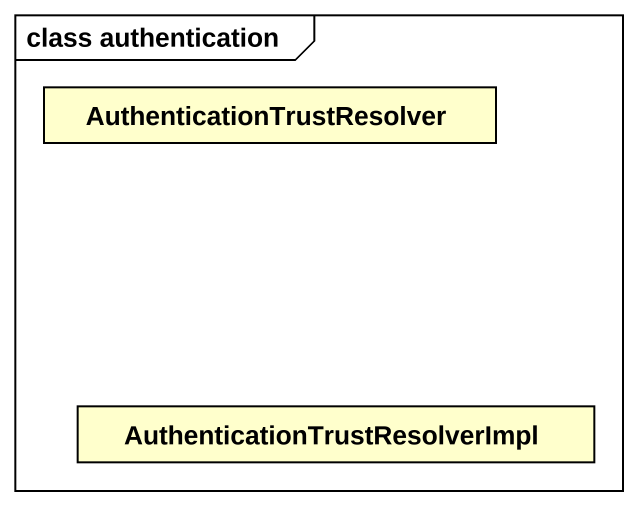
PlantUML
@startuml
mainframe class authentication
hide circle
hide empty members
class AuthenticationTrustResolver
class "AuthenticationTrustResolverImpl" as AuthenticationTrustResolverI
@enduml
